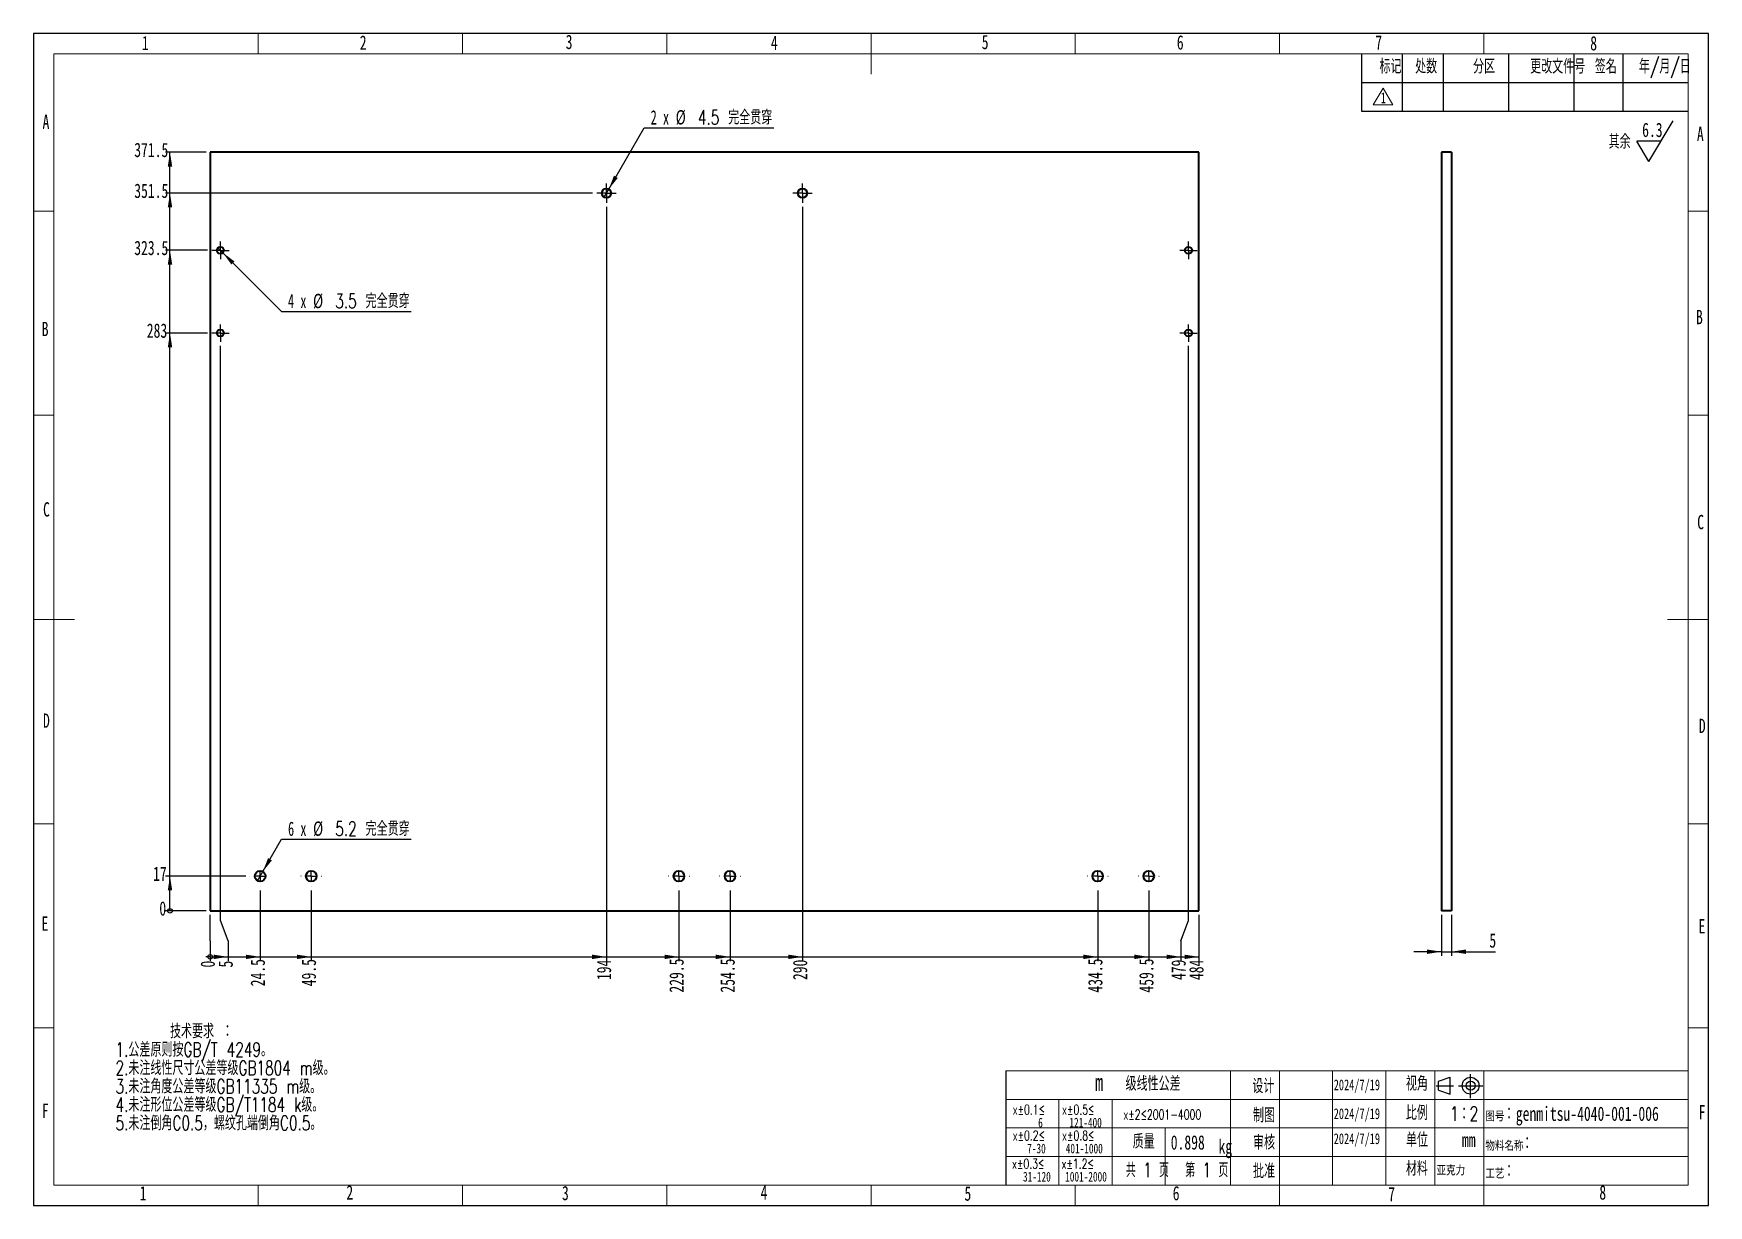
# Model space of a CAD drawing. Header units: millimetres. Extents: x 5 to 415, y 5 to 292.
import ezdxf

# ---------------------------------------------------------------- set-up
doc = ezdxf.new("R2010")
doc.units = ezdxf.units.MM
doc.layers.add('图框', color=7, linetype='Continuous')
doc.layers.add('细实线层', color=7, linetype='Continuous')
doc.styles.add('SLDTEXTSTYLE0', font='TXT', dxfattribs={"width": 0.7, "bigfont": 'bigfont'})
doc.styles.add('SLDTEXTSTYLE1', font='TXT', dxfattribs={"width": 0.7})
doc.styles.add('SLDTEXTSTYLE2', font='TXT', dxfattribs={"width": 0.62, "bigfont": 'bigfont'})
doc.styles.add('SLDTEXTSTYLE3', font='TXT', dxfattribs={"width": 0.633333})
doc.dimstyles.new('SLDDIMSTYLE0', dxfattribs={"dimtxt": 3.5, "dimasz": 0.358974, "dimexe": 0, "dimexo": 0.0625, "dimgap": 0.875, "dimtad": 0, "dimtih": 1, "dimtoh": 1, "dimdec": 0, "dimlfac": 2, "dimrnd": 1e-09, "dimdsep": 46, "dimtxsty": 'SLDTEXTSTYLE1', "dimblk1": 'ORIGIN', "dimblk2": 'ORIGIN', "dimsah": 1, "dimcen": 0.09, "dimadec": 0, "dimazin": 2, "dimtfac": 1, "dimtdec": 0, "dimtofl": 0, "dimtmove": 0, "dimatfit": 3, "dimldrblk": 'ORIGIN', "dimfxl": 0, "dimfrac": 2, "dimtolj": 1, "dimtzin": 12, "dimarcsym": 0})
doc.dimstyles.new('SLDDIMSTYLE1', dxfattribs={"dimtxt": 3.5, "dimasz": 3.5, "dimexe": 0, "dimexo": 0.0625, "dimgap": 0.875, "dimtad": 0, "dimtih": 1, "dimtoh": 1, "dimlfac": 2, "dimrnd": 1e-09, "dimzin": 12, "dimdsep": 46, "dimtxsty": 'SLDTEXTSTYLE1', "dimsah": 1, "dimcen": 0.09, "dimadec": 0, "dimazin": 3, "dimtfac": 1, "dimtofl": 0, "dimtmove": 0, "dimatfit": 3, "dimfxl": 0, "dimfrac": 2, "dimtolj": 1, "dimtzin": 12, "dimarcsym": 0})
doc.dimstyles.new('SLDDIMSTYLE2', dxfattribs={"dimtxt": 3.5, "dimasz": 3.5, "dimexe": 0, "dimexo": 0.0625, "dimgap": 0.875, "dimtad": 0, "dimtih": 1, "dimtoh": 1, "dimdec": 1, "dimlfac": 2, "dimrnd": 1e-09, "dimzin": 12, "dimdsep": 46, "dimtxsty": 'SLDTEXTSTYLE1', "dimblk1": 'NONE', "dimsah": 1, "dimcen": 0, "dimadec": 0, "dimazin": 3, "dimtfac": 1, "dimtmove": 0, "dimatfit": 3, "dimldrblk": 'NONE', "dimfxl": 0, "dimfrac": 2, "dimtolj": 1, "dimtzin": 12, "dimarcsym": 0})
doc.dimstyles.new('SLDDIMSTYLE3', dxfattribs={"dimtxt": 3.5, "dimasz": 3.5, "dimexe": 0, "dimexo": 0.0625, "dimgap": 0.875, "dimtad": 2, "dimlfac": 2, "dimrnd": 1e-09, "dimzin": 12, "dimdsep": 46, "dimtxsty": 'SLDTEXTSTYLE1', "dimsah": 1, "dimcen": 0.09, "dimadec": 0, "dimazin": 3, "dimtfac": 1, "dimtmove": 0, "dimatfit": 0, "dimfxl": 0, "dimfrac": 2, "dimtolj": 1, "dimtzin": 12, "dimarcsym": 0})

# ---------------------------------------------------------------- blocks, each defined once
blk = doc.blocks.new('块3')
at = {"color": 7, "linetype": 'Continuous', "lineweight": 18}
for p, q in [((212.27, 191.34), (209.89, 187.21)), ((214.65, 187.21), (212.27, 191.34)), ((209.89, 187.21), (214.65, 187.21))]:
    blk.add_line(p, q, dxfattribs=at)
blk = doc.blocks.new('SW_SFSYMBOL_0')
at = {"layer": '图框', "color": 0}
for p, q in [((1.65, -5), (7.55, 5)), ((1.65, -5), (-1.3, 0)), ((4.6, 0), (-1.3, 0))]:
    blk.add_line(p, q, dxfattribs=at)
at = {"layer": '图框', "color": 0, "insert": (0, 4.51), "char_height": 3.5, "attachment_point": 1, "style": 'SLDTEXTSTYLE1'}
blk.add_mtext('6.3', dxfattribs=at)
blk = doc.blocks.new('_Origin')
at = {"color": 0, "linetype": 'ByBlock', "lineweight": -2}
blk.add_line((0, 0), (-1, 0), dxfattribs=at)
blk.add_circle((0, 0), 0.5, dxfattribs=at)
blk = doc.blocks.new('_D')
at = {"layer": '图框'}
for p, q in [((48.24, 74.81), (48.24, 76.15)), ((48.24, 69.81), (48.24, 74.81)), ((48.24, 69.81), (48.24, 64.81))]:
    blk.add_line(p, q, dxfattribs=at)
at = {"layer": '图框', "xscale": 1.076923076923077, "yscale": 1.076923076923077}
blk.add_blockref('_Origin', (48.24, 65.89), dxfattribs=at)
at = {"layer": '图框', "insert": (45.89, 63.28), "char_height": 3.5, "attachment_point": 1, "rotation": 90, "style": 'SLDTEXTSTYLE1'}
blk.add_mtext('0', dxfattribs=at)
blk = doc.blocks.new('_D_1')
at = {"layer": '图框'}
for p, q in [((50.74, 74.81), (50.74, 215.52)), ((52.61, 69.81), (50.74, 74.81)), ((52.61, 69.81), (52.61, 64.81)), ((48.24, 65.89), (52.61, 65.89))]:
    blk.add_line(p, q, dxfattribs=at)
blk.add_solid([(52.61, 65.89), (49.11, 66.43), (49.11, 65.35)], dxfattribs=at)
at = {"layer": '图框', "insert": (50.27, 63.28), "char_height": 3.5, "attachment_point": 1, "rotation": 90, "style": 'SLDTEXTSTYLE1'}
blk.add_mtext('5', dxfattribs=at)
blk = doc.blocks.new('_D_2')
at = {"layer": '图框'}
for p, q in [((60.49, 82.1), (60.49, 64.81)), ((52.61, 65.89), (60.49, 65.89))]:
    blk.add_line(p, q, dxfattribs=at)
blk.add_solid([(60.49, 65.89), (56.99, 66.43), (56.99, 65.35)], dxfattribs=at)
at = {"layer": '图框', "insert": (58.14, 58.67), "char_height": 3.5, "attachment_point": 1, "rotation": 90, "style": 'SLDTEXTSTYLE1'}
blk.add_mtext('24.5', dxfattribs=at)
blk = doc.blocks.new('_D_3')
at = {"layer": '图框'}
for p, q in [((72.99, 82.1), (72.99, 64.81)), ((60.49, 65.89), (72.99, 65.89))]:
    blk.add_line(p, q, dxfattribs=at)
blk.add_solid([(72.99, 65.89), (69.49, 66.43), (69.49, 65.35)], dxfattribs=at)
at = {"layer": '图框', "insert": (70.64, 58.68), "char_height": 3.5, "attachment_point": 1, "rotation": 90, "style": 'SLDTEXTSTYLE1'}
blk.add_mtext('49.5', dxfattribs=at)
blk = doc.blocks.new('_D_4')
at = {"layer": '图框'}
for p, q in [((145.24, 249.52), (145.24, 64.81)), ((72.99, 65.89), (145.24, 65.89))]:
    blk.add_line(p, q, dxfattribs=at)
blk.add_solid([(145.24, 65.89), (141.74, 66.43), (141.74, 65.35)], dxfattribs=at)
at = {"layer": '图框', "insert": (142.89, 60.21), "char_height": 3.5, "attachment_point": 1, "rotation": 90, "style": 'SLDTEXTSTYLE1'}
blk.add_mtext('194', dxfattribs=at)
blk = doc.blocks.new('_D_5')
at = {"layer": '图框'}
for p, q in [((162.99, 82.1), (162.99, 64.81)), ((145.24, 65.89), (162.99, 65.89))]:
    blk.add_line(p, q, dxfattribs=at)
blk.add_solid([(162.99, 65.89), (159.49, 66.43), (159.49, 65.35)], dxfattribs=at)
at = {"layer": '图框', "insert": (160.64, 57.14), "char_height": 3.5, "attachment_point": 1, "rotation": 90, "style": 'SLDTEXTSTYLE1'}
blk.add_mtext('229.5', dxfattribs=at)
blk = doc.blocks.new('_D_6')
at = {"layer": '图框'}
for p, q in [((175.49, 82.1), (175.49, 64.81)), ((162.99, 65.89), (175.49, 65.89))]:
    blk.add_line(p, q, dxfattribs=at)
blk.add_solid([(175.49, 65.89), (171.99, 66.43), (171.99, 65.35)], dxfattribs=at)
at = {"layer": '图框', "insert": (173.14, 57.14), "char_height": 3.5, "attachment_point": 1, "rotation": 90, "style": 'SLDTEXTSTYLE1'}
blk.add_mtext('254.5', dxfattribs=at)
blk = doc.blocks.new('_D_7')
at = {"layer": '图框'}
for p, q in [((193.24, 249.52), (193.24, 64.81)), ((175.49, 65.89), (193.24, 65.89))]:
    blk.add_line(p, q, dxfattribs=at)
blk.add_solid([(193.24, 65.89), (189.74, 66.43), (189.74, 65.35)], dxfattribs=at)
at = {"layer": '图框', "insert": (190.89, 60.21), "char_height": 3.5, "attachment_point": 1, "rotation": 90, "style": 'SLDTEXTSTYLE1'}
blk.add_mtext('290', dxfattribs=at)
blk = doc.blocks.new('_D_8')
at = {"layer": '图框'}
for p, q in [((265.49, 82.1), (265.49, 64.81)), ((193.24, 65.89), (265.49, 65.89))]:
    blk.add_line(p, q, dxfattribs=at)
blk.add_solid([(265.49, 65.89), (261.99, 66.43), (261.99, 65.35)], dxfattribs=at)
at = {"layer": '图框', "insert": (263.14, 57.14), "char_height": 3.5, "attachment_point": 1, "rotation": 90, "style": 'SLDTEXTSTYLE1'}
blk.add_mtext('434.5', dxfattribs=at)
blk = doc.blocks.new('_D_9')
at = {"layer": '图框'}
for p, q in [((277.99, 82.1), (277.99, 64.81)), ((265.49, 65.89), (277.99, 65.89))]:
    blk.add_line(p, q, dxfattribs=at)
blk.add_solid([(277.99, 65.89), (274.49, 66.43), (274.49, 65.35)], dxfattribs=at)
at = {"layer": '图框', "insert": (275.64, 57.14), "char_height": 3.5, "attachment_point": 1, "rotation": 90, "style": 'SLDTEXTSTYLE1'}
blk.add_mtext('459.5', dxfattribs=at)
blk = doc.blocks.new('_D_10')
at = {"layer": '图框'}
for p, q in [((287.74, 74.81), (287.74, 215.52)), ((285.86, 69.81), (287.74, 74.81)), ((285.86, 69.81), (285.86, 64.81)), ((277.99, 65.89), (285.86, 65.89))]:
    blk.add_line(p, q, dxfattribs=at)
blk.add_solid([(285.86, 65.89), (282.36, 66.43), (282.36, 65.35)], dxfattribs=at)
at = {"layer": '图框', "insert": (283.52, 60.21), "char_height": 3.5, "attachment_point": 1, "rotation": 90, "style": 'SLDTEXTSTYLE1'}
blk.add_mtext('479', dxfattribs=at)
blk = doc.blocks.new('_D_11')
at = {"layer": '图框'}
for p, q in [((290.24, 76.15), (290.24, 64.81)), ((285.86, 65.89), (290.24, 65.89))]:
    blk.add_line(p, q, dxfattribs=at)
blk.add_solid([(290.24, 65.89), (286.74, 66.43), (286.74, 65.35)], dxfattribs=at)
at = {"layer": '图框', "insert": (287.89, 60.21), "char_height": 3.5, "attachment_point": 1, "rotation": 90, "style": 'SLDTEXTSTYLE1'}
blk.add_mtext('484', dxfattribs=at)
blk = doc.blocks.new('_D_12')
at = {"layer": '图框'}
blk.add_line((47.24, 77.15), (37.33, 77.15), dxfattribs=at)
at = {"layer": '图框', "xscale": 1.076923076923077, "yscale": 1.076923076923077}
blk.add_blockref('_Origin', (38.41, 77.15), dxfattribs=at)
at = {"layer": '图框', "insert": (35.8, 79.49), "char_height": 3.5, "attachment_point": 1, "style": 'SLDTEXTSTYLE1'}
blk.add_mtext('0', dxfattribs=at)
blk = doc.blocks.new('_D_13')
at = {"layer": '图框'}
for p, q in [((56.94, 85.65), (37.33, 85.65)), ((38.41, 77.15), (38.41, 85.65))]:
    blk.add_line(p, q, dxfattribs=at)
blk.add_solid([(38.41, 85.65), (37.87, 82.15), (38.95, 82.15)], dxfattribs=at)
at = {"layer": '图框', "insert": (34.27, 87.99), "char_height": 3.5, "attachment_point": 1, "style": 'SLDTEXTSTYLE1'}
blk.add_mtext('17', dxfattribs=at)
blk = doc.blocks.new('_D_14')
at = {"layer": '图框'}
for p, q in [((47.61, 218.65), (37.33, 218.65)), ((38.41, 85.65), (38.41, 218.65))]:
    blk.add_line(p, q, dxfattribs=at)
blk.add_solid([(38.41, 218.65), (37.87, 215.15), (38.95, 215.15)], dxfattribs=at)
at = {"layer": '图框', "insert": (32.73, 220.99), "char_height": 3.5, "attachment_point": 1, "style": 'SLDTEXTSTYLE1'}
blk.add_mtext('283', dxfattribs=at)
blk = doc.blocks.new('_D_15')
at = {"layer": '图框'}
for p, q in [((47.61, 238.9), (37.33, 238.9)), ((38.41, 218.65), (38.41, 238.9))]:
    blk.add_line(p, q, dxfattribs=at)
blk.add_solid([(38.41, 238.9), (37.87, 235.4), (38.95, 235.4)], dxfattribs=at)
at = {"layer": '图框', "insert": (29.66, 241.24), "char_height": 3.5, "attachment_point": 1, "style": 'SLDTEXTSTYLE1'}
blk.add_mtext('323.5', dxfattribs=at)
blk = doc.blocks.new('_D_16')
at = {"layer": '图框'}
for p, q in [((141.86, 252.9), (37.33, 252.9)), ((38.41, 238.9), (38.41, 252.9))]:
    blk.add_line(p, q, dxfattribs=at)
blk.add_solid([(38.41, 252.9), (37.87, 249.4), (38.95, 249.4)], dxfattribs=at)
at = {"layer": '图框', "insert": (29.66, 255.24), "char_height": 3.5, "attachment_point": 1, "style": 'SLDTEXTSTYLE1'}
blk.add_mtext('351.5', dxfattribs=at)
blk = doc.blocks.new('_D_17')
at = {"layer": '图框'}
for p, q in [((47.24, 262.9), (37.33, 262.9)), ((38.41, 252.9), (38.41, 262.9))]:
    blk.add_line(p, q, dxfattribs=at)
blk.add_solid([(38.41, 262.9), (37.87, 259.4), (38.95, 259.4)], dxfattribs=at)
at = {"layer": '图框', "insert": (29.66, 265.24), "char_height": 3.5, "attachment_point": 1, "style": 'SLDTEXTSTYLE1'}
blk.add_mtext('371.5', dxfattribs=at)
blk = doc.blocks.new('_D_18')
at = {"layer": '图框'}
for p, q in [((50.12, 239.52), (51.36, 238.28)), ((51.36, 238.28), (65.71, 223.91)), ((65.71, 223.91), (97.46, 223.91))]:
    blk.add_line(p, q, dxfattribs=at)
blk.add_solid([(51.36, 238.28), (53.45, 235.42), (54.21, 236.18)], dxfattribs=at)
at = {"layer": '图框', "char_height": 3.5, "attachment_point": 1}
for s, insert, style in [('4 x', (67.3, 228.24), 'SLDTEXTSTYLE3'), ('%%c', (73.43, 228.25), 'SLDTEXTSTYLE1'), ('3.5 完全贯穿', (78.86, 228.24), 'SLDTEXTSTYLE0')]:
    blk.add_mtext(s, dxfattribs=dict(at, insert=insert, style=style))
blk = doc.blocks.new('_None')
blk = doc.blocks.new('_D_19')
at = {"layer": '图框'}
for p, q in [((61.14, 86.77), (65.72, 94.7)), ((65.72, 94.7), (97.46, 94.7)), ((59.84, 84.52), (61.14, 86.77))]:
    blk.add_line(p, q, dxfattribs=at)
blk.add_solid([(61.14, 86.77), (63.36, 89.53), (62.42, 90.07)], dxfattribs=at)
at = {"layer": '图框', "char_height": 3.5, "attachment_point": 1}
for s, insert, style in [('6 x', (67.3, 99.02), 'SLDTEXTSTYLE3'), ('%%c', (73.43, 99.04), 'SLDTEXTSTYLE1'), ('5.2 完全贯穿', (78.86, 99.02), 'SLDTEXTSTYLE0')]:
    blk.add_mtext(s, dxfattribs=dict(at, insert=insert, style=style))
blk = doc.blocks.new('_D_20')
at = {"layer": '图框'}
for p, q in [((145.8, 253.87), (154.47, 268.89)), ((154.47, 268.89), (186.22, 268.89)), ((144.68, 251.92), (145.8, 253.87))]:
    blk.add_line(p, q, dxfattribs=at)
blk.add_solid([(145.8, 253.87), (148.02, 256.63), (147.09, 257.17)], dxfattribs=at)
at = {"layer": '图框', "char_height": 3.5, "attachment_point": 1}
for s, insert, style in [('2 x', (156.06, 273.21), 'SLDTEXTSTYLE3'), ('%%c', (162.19, 273.23), 'SLDTEXTSTYLE1'), ('4.5 完全贯穿', (167.62, 273.21), 'SLDTEXTSTYLE0')]:
    blk.add_mtext(s, dxfattribs=dict(at, insert=insert, style=style))
blk = doc.blocks.new('SW_CENTERMARKSYMBOL_0')
at = {"layer": '图框', "color": 0}
for p, q in [((-2.5, 0), (-2.55, 0)), ((0, 0), (-1.25, 0)), ((0, 2.5), (0, 2.55)), ((0, 0), (0, 1.25)), ((0, 0), (0, -1.25)), ((0, 0), (1.25, 0)), ((2.5, 0), (2.55, 0)), ((0, -2.5), (0, -2.55))]:
    blk.add_line(p, q, dxfattribs=at)
blk = doc.blocks.new('SW_CENTERMARKSYMBOL_1')
at = {"layer": '图框', "color": 0}
for p, q in [((-2.5, 0), (-2.55, 0)), ((0, 0), (-1.25, 0)), ((0, 2.5), (0, 2.55)), ((0, 0), (0, 1.25)), ((0, 0), (0, -1.25)), ((0, 0), (1.25, 0)), ((2.5, 0), (2.55, 0)), ((0, -2.5), (0, -2.55))]:
    blk.add_line(p, q, dxfattribs=at)
blk = doc.blocks.new('SW_CENTERMARKSYMBOL_2')
at = {"layer": '图框', "color": 0}
for p, q in [((-2.5, 0), (-2.55, 0)), ((0, 0), (-1.25, 0)), ((0, 2.5), (0, 2.55)), ((0, 0), (0, 1.25)), ((0, 0), (0, -1.25)), ((0, 0), (1.25, 0)), ((2.5, 0), (2.55, 0)), ((0, -2.5), (0, -2.55))]:
    blk.add_line(p, q, dxfattribs=at)
blk = doc.blocks.new('SW_CENTERMARKSYMBOL_3')
at = {"layer": '图框', "color": 0}
for p, q in [((-2.5, 0), (-2.55, 0)), ((0, 0), (-1.25, 0)), ((0, 2.5), (0, 2.55)), ((0, 0), (0, 1.25)), ((0, 0), (0, -1.25)), ((0, 0), (1.25, 0)), ((2.5, 0), (2.55, 0)), ((0, -2.5), (0, -2.55))]:
    blk.add_line(p, q, dxfattribs=at)
blk = doc.blocks.new('SW_CENTERMARKSYMBOL_4')
at = {"layer": '图框', "color": 0}
for p, q in [((-2.5, 0), (-2.55, 0)), ((0, 0), (-1.25, 0)), ((0, 2.5), (0, 2.55)), ((0, 0), (0, 1.25)), ((0, 0), (0, -1.25)), ((0, 0), (1.25, 0)), ((2.5, 0), (2.55, 0)), ((0, -2.5), (0, -2.55))]:
    blk.add_line(p, q, dxfattribs=at)
blk = doc.blocks.new('SW_CENTERMARKSYMBOL_5')
at = {"layer": '图框', "color": 0}
for p, q in [((-2.5, 0), (-2.55, 0)), ((0, 0), (-1.25, 0)), ((0, 2.5), (0, 2.55)), ((0, 0), (0, 1.25)), ((0, 0), (0, -1.25)), ((0, 0), (1.25, 0)), ((2.5, 0), (2.55, 0)), ((0, -2.5), (0, -2.55))]:
    blk.add_line(p, q, dxfattribs=at)
blk = doc.blocks.new('SW_CENTERMARKSYMBOL_6')
at = {"layer": '图框', "color": 0}
for p, q in [((-1.25, 0), (-2.125, 0)), ((0, 0), (-1.25, 0)), ((0, 1.25), (0, 2.125)), ((0, 0), (0, 1.25)), ((0, 0), (0, -1.25)), ((0, 0), (1.25, 0)), ((1.25, 0), (2.125, 0)), ((0, -1.25), (0, -2.125))]:
    blk.add_line(p, q, dxfattribs=at)
blk = doc.blocks.new('SW_CENTERMARKSYMBOL_7')
at = {"layer": '图框', "color": 0}
for p, q in [((-1.25, 0), (-2.125, 0)), ((0, 0), (-1.25, 0)), ((0, 1.25), (0, 2.125)), ((0, 0), (0, 1.25)), ((0, 0), (0, -1.25)), ((0, 0), (1.25, 0)), ((1.25, 0), (2.125, 0)), ((0, -1.25), (0, -2.125))]:
    blk.add_line(p, q, dxfattribs=at)
blk = doc.blocks.new('SW_CENTERMARKSYMBOL_8')
at = {"layer": '图框', "color": 0}
for p, q in [((-1.25, 0), (-2.125, 0)), ((0, 0), (-1.25, 0)), ((0, 1.25), (0, 2.125)), ((0, 0), (0, 1.25)), ((0, 0), (0, -1.25)), ((0, 0), (1.25, 0)), ((1.25, 0), (2.125, 0)), ((0, -1.25), (0, -2.125))]:
    blk.add_line(p, q, dxfattribs=at)
blk = doc.blocks.new('SW_CENTERMARKSYMBOL_9')
at = {"layer": '图框', "color": 0}
for p, q in [((-1.25, 0), (-2.125, 0)), ((0, 0), (-1.25, 0)), ((0, 1.25), (0, 2.125)), ((0, 0), (0, 1.25)), ((0, 0), (0, -1.25)), ((0, 0), (1.25, 0)), ((1.25, 0), (2.125, 0)), ((0, -1.25), (0, -2.125))]:
    blk.add_line(p, q, dxfattribs=at)
blk = doc.blocks.new('SW_CENTERMARKSYMBOL_10')
at = {"layer": '图框', "color": 0}
for p, q in [((-1.25, 0), (-2.375, 0)), ((0, 0), (-1.25, 0)), ((0, 1.25), (0, 2.375)), ((0, 0), (0, 1.25)), ((0, 0), (0, -1.25)), ((0, 0), (1.25, 0)), ((1.25, 0), (2.375, 0)), ((0, -1.25), (0, -2.375))]:
    blk.add_line(p, q, dxfattribs=at)
blk = doc.blocks.new('SW_CENTERMARKSYMBOL_11')
at = {"layer": '图框', "color": 0}
for p, q in [((-1.25, 0), (-2.375, 0)), ((0, 0), (-1.25, 0)), ((0, 1.25), (0, 2.375)), ((0, 0), (0, 1.25)), ((0, 0), (0, -1.25)), ((0, 0), (1.25, 0)), ((1.25, 0), (2.375, 0)), ((0, -1.25), (0, -2.375))]:
    blk.add_line(p, q, dxfattribs=at)
blk = doc.blocks.new('_D_21')
at = {"layer": '图框'}
for p, q in [((349.63, 76.15), (349.63, 66.15)), ((352.13, 76.15), (352.13, 66.15)), ((349.63, 67.15), (342.9, 67.15)), ((349.63, 67.15), (352.13, 67.15)), ((352.13, 67.15), (362.89, 67.15))]:
    blk.add_line(p, q, dxfattribs=at)
for points in [[(349.63, 67.15), (346.13, 67.69), (346.13, 66.61)], [(352.13, 67.15), (355.63, 66.61), (355.63, 67.69)]]:
    blk.add_solid(points, dxfattribs=at)
at = {"layer": '图框', "insert": (361.36, 71.66), "char_height": 3.5, "attachment_point": 1, "style": 'SLDTEXTSTYLE1'}
blk.add_mtext('5', dxfattribs=at)

msp = doc.modelspace()

# ---------------------------------------------------------------- linework, layer by layer
at = {"color": 7, "linetype": 'Continuous', "lineweight": 25}
for p, q in [((415.0034, 291.9994), (5, 291.9994)), ((5, 291.9994), (5, 5)), ((415.0034, 5), (415.0034, 291.9994)), ((243.0034, 38), (243.0034, 10)), ((5, 5), (415.0034, 5))]:
    msp.add_line(p, q, dxfattribs=at)
at = {"color": 7, "linetype": 'Continuous', "lineweight": 18}
for p, q in [((60.0034, 291.9994), (60.0034, 286.9994)), ((110.0034, 286.9994), (110.0034, 291.9994)), ((160.0034, 286.9994), (160.0034, 291.9994)), ((210.0034, 291.9994), (210.0034, 281.9994)), ((260.0034, 286.9994), (260.0034, 291.9994)), ((310.0034, 286.9994), (310.0034, 291.9994)), ((360.0034, 291.9994), (360.0034, 286.9994)), ((410.0034, 286.9994), (10, 286.9994)), ((10, 286.9994), (10, 10)), ((410.0034, 10), (410.0034, 286.9994)), ((10, 248.5), (5, 248.5)), ((410.0034, 248.5), (415.0034, 248.5)), ((10, 198.5), (5, 198.5)), ((410.0034, 198.5), (415.0034, 198.5)), ((5, 148.5), (15, 148.5)), ((415.0034, 148.5), (405.0034, 148.5)), ((10, 98.5), (5, 98.5)), ((415.0034, 98.5), (410.0034, 98.5)), ((10, 48.5), (5, 48.5)), ((410.0034, 48.5), (415.0034, 48.5)), ((243.0034, 38), (410.0034, 38)), ((298.0034, 38), (298.0034, 10)), ((310.0034, 38), (310.0034, 10)), ((323.0034, 38), (323.0034, 10)), ((336.0034, 38), (336.0034, 10)), ((348.0034, 38), (348.0034, 10)), ((360.0034, 38), (360.0034, 10)), ((243.0034, 31), (410.0034, 31)), ((256.0034, 31), (256.0034, 10)), ((269.0034, 31), (269.0034, 10)), ((243.0034, 24), (410.0034, 24)), ((282.0034, 24), (282.0034, 10)), ((243.0034, 17), (410.0034, 17)), ((10, 10), (410.0034, 10)), ((60.0034, 10), (60.0034, 5)), ((110.0034, 5), (110.0034, 10)), ((160.0034, 10), (160.0034, 5)), ((210.0034, 5), (210.0034, 10)), ((260.0034, 5), (260.0034, 10)), ((310.0034, 5), (310.0034, 10)), ((360.0034, 10), (360.0034, 5))]:
    msp.add_line(p, q, dxfattribs=at)
at = {"color": 7, "linetype": 'Continuous', "lineweight": 35}
for p, q in [((48.2382, 262.8979), (48.2382, 77.1479)), ((290.2382, 262.8979), (48.2382, 262.8979)), ((290.2382, 77.1479), (290.2382, 262.8979)), ((352.1259, 262.8979), (349.6259, 262.8979)), ((349.6259, 262.8979), (349.6259, 77.1479)), ((352.1259, 262.8979), (352.1259, 77.1479)), ((48.2382, 77.1479), (290.2382, 77.1479)), ((352.1259, 77.1479), (349.6259, 77.1479))]:
    msp.add_line(p, q, dxfattribs=at)
for centre, radius in [((145.2382, 252.8979), 1.125), ((193.2382, 252.8979), 1.125), ((50.7382, 238.8979), 0.875), ((287.7382, 238.8979), 0.875), ((50.7382, 218.6479), 0.875), ((287.7382, 218.6479), 0.875), ((60.4882, 85.6479), 1.3), ((72.9882, 85.6479), 1.3), ((162.9882, 85.6479), 1.3), ((175.4882, 85.6479), 1.3), ((265.4882, 85.6479), 1.3), ((277.9882, 85.6479), 1.3)]:
    msp.add_circle(centre, radius, dxfattribs=at)
at = {"layer": '图框'}
for p, q in [((330.0447, 286.9994), (330.0447, 272.9994)), ((340.0447, 286.9994), (340.0447, 272.9994)), ((350.0447, 286.9994), (350.0447, 272.9994)), ((366.0447, 286.9994), (366.0447, 272.9994)), ((382.0447, 286.9994), (382.0447, 272.9994)), ((394.0447, 286.9994), (394.0447, 272.9994)), ((330.0447, 279.9994), (410.0447, 279.9994)), ((330.0447, 272.9994), (410.0447, 272.9994))]:
    msp.add_line(p, q, dxfattribs=at)
at = {"layer": '细实线层'}
for p, q in [((356.7717, 31.325), (356.7717, 37.1928)), ((348.3156, 34.337), (352.5881, 34.337)), ((348.9086, 35.4257), (351.7705, 36.3996)), ((348.9086, 33.2482), (348.9086, 35.4257)), ((348.9086, 33.2482), (351.7705, 32.2743)), ((351.7705, 32.2743), (351.7705, 36.3996)), ((353.8397, 34.337), (359.7407, 34.337))]:
    msp.add_line(p, q, dxfattribs=at)
for radius in [2.0627, 1.0888]:
    msp.add_circle((356.7717, 34.337), radius, dxfattribs=at)

# ---------------------------------------------------------------- block references
at = {"layer": '图框'}
for name, p in [('块3', (123.0696, 87.2985)), ('SW_SFSYMBOL_0', (398.7643, 265.6407)), ('SW_CENTERMARKSYMBOL_11', (145.2382, 252.8979)), ('SW_CENTERMARKSYMBOL_10', (193.2382, 252.8979)), ('SW_CENTERMARKSYMBOL_7', (50.7382, 238.8979)), ('SW_CENTERMARKSYMBOL_9', (287.7382, 238.8979)), ('SW_CENTERMARKSYMBOL_6', (50.7382, 218.6479)), ('SW_CENTERMARKSYMBOL_8', (287.7382, 218.6479)), ('SW_CENTERMARKSYMBOL_5', (60.4882, 85.6479)), ('SW_CENTERMARKSYMBOL_4', (72.9882, 85.6479)), ('SW_CENTERMARKSYMBOL_3', (162.9882, 85.6479)), ('SW_CENTERMARKSYMBOL_2', (175.4882, 85.6479)), ('SW_CENTERMARKSYMBOL_1', (265.4882, 85.6479)), ('SW_CENTERMARKSYMBOL_0', (277.9882, 85.6479))]:
    msp.add_blockref(name, p, dxfattribs=at)

# ---------------------------------------------------------------- texts
at = {"color": 7, "linetype": 'Continuous', "lineweight": 0, "char_height": 3.5, "attachment_point": 2, "style": 'SLDTEXTSTYLE1'}
for s, insert in [('1', (32.3714, 291.4175)), ('2', (85.7001, 291.5064)), ('3', (136.099, 291.6939)), ('4', (186.3409, 291.4907)), ('5', (237.9416, 291.6653)), ('6', (285.6981, 291.5734)), ('7', (334.2794, 291.5463)), ('8', (386.8882, 291.3747)), ('A', (8.0487, 272.1389)), ('A', (413.0024, 269.1441)), ('B', (412.7821, 224.3077)), ('B', (7.8526, 221.3887)), ('C', (8.1706, 177.2077)), ('C', (413.0671, 174.105)), ('D', (8.1618, 125.4815)), ('D', (413.4656, 124.2009)), ('E', (7.7921, 75.7724)), ('E', (413.393, 75.1259)), ('F', (7.8944, 29.9598)), ('F', (413.4457, 29.5974)), ('1', (31.8085, 9.7489)), ('2', (82.4186, 9.945)), ('3', (135.1868, 9.8068)), ('4', (183.8015, 9.9238)), ('5', (233.7087, 9.6755)), ('6', (284.688, 9.7724)), ('7', (337.4362, 9.5155)), ('8', (389.1177, 9.9408))]:
    msp.add_mtext(s, dxfattribs=dict(at, insert=insert))
at = {"layer": '图框'}
for s, insert, char_height, attachment_point, style in [('标记', (337.1728, 285.6852), 3.5, 2, 'SLDTEXTSTYLE0'), ('处数', (345.8904, 285.6852), 3.5, 2, 'SLDTEXTSTYLE0'), ('分区', (360.0728, 285.6852), 3.5, 2, 'SLDTEXTSTYLE0'), ('更改文件号', (378.0833, 285.6852), 3.5, 2, 'SLDTEXTSTYLE0'), ('签名', (389.8723, 285.6852), 3.5, 2, 'SLDTEXTSTYLE0'), ('年/月/日', (404.3196, 285.6852), 3.5, 2, 'SLDTEXTSTYLE0'), ('1', (334.7977, 277.5699), 2.6458, 1, 'SLDTEXTSTYLE1'), ('其余', (390.5569, 267.2802), 3.5, 1, 'SLDTEXTSTYLE0'), ('技术要求', (38.4216, 49.4471), 3.5, 1, 'SLDTEXTSTYLE0'), ('1.公差原则按GB/T 4249。', (25.0778, 44.9471), 3.5, 1, 'SLDTEXTSTYLE0'), ('：', (51.1382, 49.4471), 3.5, 1, 'SLDTEXTSTYLE0'), ('2.未注线性尺寸公差等级GB1804 m级。', (25.0778, 40.4471), 3.5, 1, 'SLDTEXTSTYLE0'), ('级线性公差', (279.054, 36.6009), 3.5, 2, 'SLDTEXTSTYLE0'), ('视角', (343.6329, 36.6134), 3.5, 2, 'SLDTEXTSTYLE0'), ('3.未注角度公差等级GB11335 m级。', (25.0778, 35.9471), 3.5, 1, 'SLDTEXTSTYLE0'), ('m', (265.8351, 37.2964), 4.2333, 2, 'SLDTEXTSTYLE1'), ('设计', (306.0461, 35.9987), 3.5, 2, 'SLDTEXTSTYLE0'), ('2024/7/19', (323.2661, 35.8699), 2.64583, 1, 'SLDTEXTSTYLE1'), ('4.未注形位公差等级GB/T1184 k级。', (25.0778, 31.4471), 3.5, 1, 'SLDTEXTSTYLE0'), ('x±0.1≤', (244.6697, 29.6737), 2.38125, 1, 'SLDTEXTSTYLE0'), ('x±0.5≤', (256.7755, 29.6737), 2.38125, 1, 'SLDTEXTSTYLE0'), ('制图', (306.2014, 28.8468), 3.5, 2, 'SLDTEXTSTYLE0'), ('2024/7/19', (323.2661, 28.8088), 2.64583, 1, 'SLDTEXTSTYLE1'), ('比例', (343.6329, 29.4615), 3.5, 2, 'SLDTEXTSTYLE0'), ('1：2', (351.7348, 29.2259), 3.5, 1, 'SLDTEXTSTYLE0'), ('：', (364.8348, 29.2259), 3.5, 1, 'SLDTEXTSTYLE0'), ('genmitsu-4040-001-006', (367.8463, 29.2259), 3.5, 1, 'SLDTEXTSTYLE1'), ('5.未注倒角C0.5，螺纹孔端倒角C0.5。', (25.0778, 26.9471), 3.5, 1, 'SLDTEXTSTYLE0'), ('6', (250.9205, 26.4987), 2.3813, 1, 'SLDTEXTSTYLE1'), ('121-400', (258.5614, 26.4987), 2.38125, 1, 'SLDTEXTSTYLE1'), ('x±2≤2001-4000', (271.7582, 28.4845), 2.38125, 1, 'SLDTEXTSTYLE0'), ('图号', (360.3898, 28.0175), 2.38125, 1, 'SLDTEXTSTYLE0'), ('x±0.2≤', (244.6697, 23.3252), 2.38125, 1, 'SLDTEXTSTYLE0'), ('x±0.8≤', (256.7755, 23.3252), 2.38125, 1, 'SLDTEXTSTYLE0'), ('质量', (276.7553, 22.4339), 3.5, 2, 'SLDTEXTSTYLE0'), ('0.898', (283.3755, 22.2011), 3.5, 1, 'SLDTEXTSTYLE1'), ('kg', (295.0717, 21.2204), 3.5, 1, 'SLDTEXTSTYLE1'), ('审核', (306.2039, 22.2011), 3.5, 2, 'SLDTEXTSTYLE0'), ('2024/7/19', (323.2661, 22.6869), 2.64583, 1, 'SLDTEXTSTYLE1'), ('单位', (343.6353, 22.8158), 3.5, 2, 'SLDTEXTSTYLE0'), ('mm', (356.3188, 22.8158), 3.5, 2, 'SLDTEXTSTYLE1'), ('物料名称', (360.3898, 20.7895), 2.38125, 1, 'SLDTEXTSTYLE0'), ('：', (369.2753, 21.9978), 3.5, 1, 'SLDTEXTSTYLE0'), ('x±0.3≤', (244.5299, 16.4248), 2.38125, 1, 'SLDTEXTSTYLE0'), ('7-30', (248.2416, 20.1502), 2.38125, 1, 'SLDTEXTSTYLE1'), ('x±1.2≤', (256.6357, 16.4248), 2.38125, 1, 'SLDTEXTSTYLE0'), ('401-1000', (257.6685, 20.1502), 2.38125, 1, 'SLDTEXTSTYLE1'), ('31-120', (247.2088, 13.2498), 2.38125, 1, 'SLDTEXTSTYLE1'), ('1001-2000', (257.5287, 13.2498), 2.38125, 1, 'SLDTEXTSTYLE1'), ('共 1 页', (277.6514, 15.4356), 3.5, 2, 'SLDTEXTSTYLE2'), ('第 1 页', (292.1865, 15.4356), 3.5, 2, 'SLDTEXTSTYLE2'), ('批准', (306.2063, 15.2028), 3.5, 2, 'SLDTEXTSTYLE0'), ('材料', (343.6353, 15.8175), 3.5, 2, 'SLDTEXTSTYLE0'), ('亚克力', (348.4398, 14.7587), 2.38125, 1, 'SLDTEXTSTYLE0'), ('工艺', (360.3898, 13.9944), 2.38125, 1, 'SLDTEXTSTYLE0'), ('：', (364.8348, 15.2028), 3.5, 1, 'SLDTEXTSTYLE0')]:
    msp.add_mtext(s, dxfattribs=dict(at, insert=insert, char_height=char_height, attachment_point=attachment_point, style=style))

# ---------------------------------------------------------------- dimensions: what is measured, and where the dimension line sits
for p1, p2, text, picture, middle in [((144.6755, 251.9237), (145.8009, 253.872), '2 x <> 完全贯穿\\P', '_D_20', (171.139, 270.9577)), ((50.1197, 239.5168), (51.3567, 238.279), '4 x <> 完全贯穿\\P', '_D_18', (82.3797, 225.9853)), ((59.8377, 84.5223), (61.1387, 86.7735), '6 x <> 完全贯穿\\P', '_D_19', (82.3797, 96.7677))]:
    dim = msp.add_diameter_dim_2p(p1=p1, p2=p2, text=text, dimstyle='SLDDIMSTYLE2', dxfattribs=at)
    dim.commit()
    dim.dimension.update_dxf_attribs({"geometry": picture, "text_midpoint": middle, "dimtype": 163})
for feature_location, offset, dtype, origin, dimstyle, picture, middle in [((48.2382, 262.8979), (-10.9034, 0), 0, (48.2382, 77.1479), 'SLDDIMSTYLE1', '_D_17', (33.4994, 262.8979)), ((142.8632, 252.8979), (-105.5284, 0), 0, (48.2382, 77.1479), 'SLDDIMSTYLE1', '_D_16', (33.4969, 252.8979)), ((145.2382, 250.5229), (0, -185.7114), 1, (48.2382, 77.1479), 'SLDDIMSTYLE1', '_D_4', (145.2382, 62.5097)), ((193.2382, 250.5229), (0, -185.7114), 1, (48.2382, 77.1479), 'SLDDIMSTYLE1', '_D_7', (193.2382, 62.5097)), ((48.6132, 238.8979), (-11.2784, 0), 0, (48.2382, 77.1479), 'SLDDIMSTYLE1', '_D_15', (33.4969, 238.8979)), ((48.6132, 218.6479), (-11.2784, 0), 0, (48.2382, 77.1479), 'SLDDIMSTYLE1', '_D_14', (35.033, 218.6479)), ((50.7382, 216.5229), (1.8746, -151.7114), 1, (48.2382, 77.1479), 'SLDDIMSTYLE1', '_D_1', (52.6128, 64.0434)), ((287.7382, 216.5229), (-1.8746, -151.7114), 1, (48.2382, 77.1479), 'SLDDIMSTYLE1', '_D_10', (285.8636, 62.5122)), ((57.9382, 85.6479), (-20.6034, 0), 0, (48.2382, 77.1479), 'SLDDIMSTYLE1', '_D_13', (35.8011, 85.6479)), ((60.4882, 83.0979), (0, -18.2864), 1, (48.2382, 77.1479), 'SLDDIMSTYLE1', '_D_2', (60.4882, 61.7417)), ((72.9882, 83.0979), (0, -18.2864), 1, (48.2382, 77.1479), 'SLDDIMSTYLE1', '_D_3', (72.9882, 61.7441)), ((162.9882, 83.0979), (0, -18.2864), 1, (48.2382, 77.1479), 'SLDDIMSTYLE1', '_D_5', (162.9882, 60.976)), ((175.4882, 83.0979), (0, -18.2864), 1, (48.2382, 77.1479), 'SLDDIMSTYLE1', '_D_6', (175.4882, 60.9736)), ((265.4882, 83.0979), (0, -18.2864), 1, (48.2382, 77.1479), 'SLDDIMSTYLE1', '_D_8', (265.4882, 60.9736)), ((277.9882, 83.0979), (0, -18.2864), 1, (48.2382, 77.1479), 'SLDDIMSTYLE1', '_D_9', (277.9882, 60.976)), ((48.2381986091, 77.1478894536), (-10.9034309538, 0), 0, (48.2381986091, 77.1478894536), 'SLDDIMSTYLE0', '_D_12', (36.566712098, 77.1478894536)), ((48.2381986091, 77.1478894536), (0, -12.3364296826), 1, (48.2381986091, 77.1478894536), 'SLDDIMSTYLE0', '_D', (48.2381986091, 64.0434042137)), ((290.2382, 77.1479), (0, -12.3364), 1, (48.2382, 77.1479), 'SLDDIMSTYLE1', '_D_11', (290.2382, 62.5097))]:
    dim = msp.add_ordinate_dim(feature_location=feature_location, offset=offset, dtype=dtype, origin=origin, dimstyle=dimstyle, dxfattribs=at)
    dim.commit()
    dim.dimension.update_dxf_attribs({"geometry": picture, "text_midpoint": middle})
dim = msp.add_linear_dim(base=(352.1259, 67.1479), p1=(349.6259, 77.1479), p2=(352.1259, 77.1479), dimstyle='SLDDIMSTYLE3', dxfattribs=at)
dim.commit()
dim.dimension.update_dxf_attribs({"geometry": '_D_21', "text_midpoint": (362.1259, 67.1479), "dimtype": 160})

doc.saveas('drawing.dxf')
